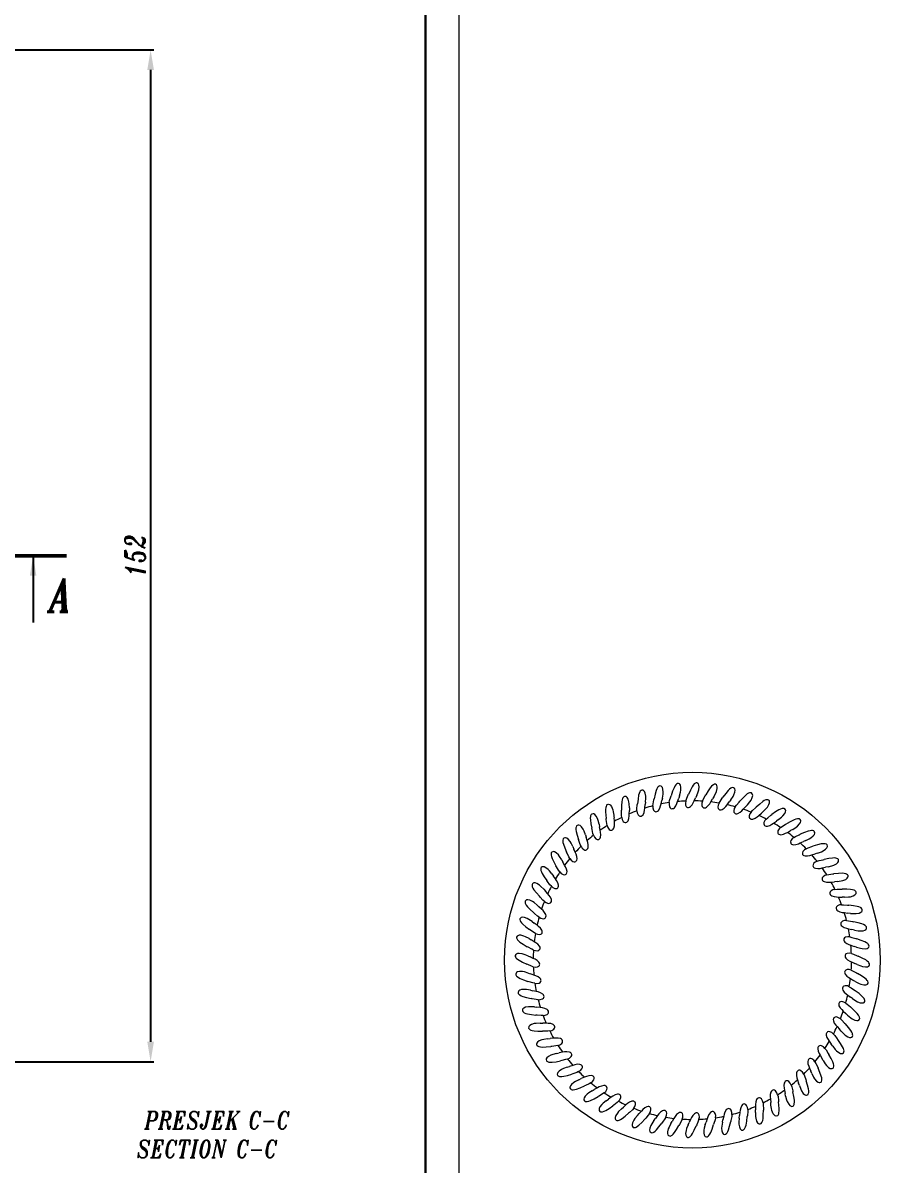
# Model space of a CAD drawing. Extents: x 89 to 486, y -21 to 440.
# Drawn here: x 320.5 to 449.4, y 110.7 to 282.3 of the extents above; entities that cross this region are included whole.
import ezdxf

# ---------------------------------------------------------------- set-up
doc = ezdxf.new("R2010")
doc.units = 0
doc.header["$LTSCALE"] = 7
doc.header["$MEASUREMENT"] = 0
doc.layers.get('0').update_dxf_attribs({"linetype": 'CONTINUOUS', "lineweight": 15})
for name, color, linetype, lineweight in [('3', 3, 'CONTINUOUS', 30), ('4', 5, 'CONTINUOUS', 50), ('8', 252, 'CONTINUOUS', 15), ('ENGLISH', 252, 'CONTINUOUS', 18)]:
    doc.layers.add(name, color=color, linetype=linetype, lineweight=lineweight)
doc.styles.add('ITALICT', font='ITALICT.shx', dxfattribs={"width": 0.8, "height": 3})
doc.dimstyles.get("Standard").update_dxf_attribs({"dimtxt": 3, "dimasz": 3, "dimexe": 0.5, "dimexo": 0.5, "dimgap": 0.8, "dimtad": 1, "dimdsep": 46, "dimtxsty": 'ITALICT', "dimcen": 0.09, "dimazin": 2, "dimtfac": 1, "dimtmove": 0, "dimatfit": 3, "dimfxl": 1, "dimtolj": 1, "dimtzin": 0, "dimarcsym": 0})

# ---------------------------------------------------------------- blocks, each defined once
blk = doc.blocks.new('*D41')
at = {"color": 0, "lineweight": -2, "transparency": 16777216}
for p, q in [((234.31, 278.2), (340.2, 278.2)), ((339.7, 275.2), (339.7, 129.2)), ((234.31, 126.2), (340.2, 126.2))]:
    blk.add_line(p, q, dxfattribs=at)
at = {"color": 0, "transparency": 16777216}
for points in [[(339.2, 275.2), (340.2, 275.2), (339.7, 278.2)], [(339.2, 129.2), (340.2, 129.2), (339.7, 126.2)]]:
    blk.add_solid(points, dxfattribs=at)
at = {"color": 0, "transparency": 16777216, "insert": (337.4, 202.2), "char_height": 3, "attachment_point": 5, "rotation": 90, "style": 'ITALICT'}
blk.add_mtext('\\A1;152', dxfattribs=at)

msp = doc.modelspace()

# ---------------------------------------------------------------- linework, layer by layer
msp.add_line((386.007, 440.033), (386.007, 20.033))
at = {"layer": '3'}
msp.add_line((381.007, 435.033), (381.007, 25.033), dxfattribs=at)
at = {"layer": '4'}
msp.add_line((317.041, 202.197), (327.041, 202.197), dxfattribs=at)
at = {"layer": '8', "ltscale": 0.004205}
for p, q in [((412.85, 164.8), (412.869, 164.967)), ((415.334, 165.538), (415.371, 165.702)), ((428.147, 165.209), (428.261, 165.334)), ((410.456, 163.807), (410.457, 163.975)), ((437.198, 160.302), (437.353, 160.369)), ((402.291, 157.534), (402.224, 157.689)), ((443.471, 152.137), (443.639, 152.135)), ((444.464, 149.743), (444.631, 149.724)), ((397.383, 148.483), (397.259, 148.597)), ((445.202, 147.258), (445.366, 147.222)), ((397.055, 135.67), (396.891, 135.707)), ((444.874, 134.445), (444.998, 134.332)), ((397.792, 133.186), (397.625, 133.205)), ((398.786, 130.792), (398.617, 130.793)), ((439.966, 125.394), (440.033, 125.24)), ((405.058, 122.627), (404.904, 122.56)), ((414.109, 117.719), (413.996, 117.595)), ((416.63, 117.115), (416.53, 116.98))]:
    msp.add_line(p, q, dxfattribs=at)
at = {"layer": '8', "ltscale": 0.01314}
for p, q in [((413.992, 164.3), (414.057, 164.822)), ((416.418, 164.921), (416.537, 165.433)), ((418.896, 165.285), (419.068, 165.782)), ((421.398, 165.388), (421.621, 165.864)), ((423.897, 165.229), (424.169, 165.679)), ((426.366, 164.809), (426.683, 165.228)), ((411.644, 163.429), (411.654, 163.955)), ((428.778, 164.133), (429.137, 164.518)), ((431.105, 163.21), (431.502, 163.554)), ((407.285, 160.977), (407.185, 161.494)), ((409.4, 162.318), (409.355, 162.841)), ((433.324, 162.048), (433.755, 162.349)), ((405.321, 159.424), (405.168, 159.926)), ((435.409, 160.66), (435.869, 160.915)), ((403.53, 157.673), (403.325, 158.157)), ((437.337, 159.062), (437.821, 159.267)), ((401.932, 155.745), (401.678, 156.204)), ((439.088, 157.272), (439.59, 157.425)), ((440.641, 155.308), (441.158, 155.408)), ((400.545, 153.66), (400.244, 154.091)), ((441.982, 153.192), (442.505, 153.238)), ((399.383, 151.441), (399.038, 151.838)), ((398.459, 149.114), (398.075, 149.473)), ((443.093, 150.948), (443.619, 150.939)), ((443.964, 148.6), (444.486, 148.536)), ((397.784, 146.702), (397.364, 147.019)), ((444.585, 146.174), (445.097, 146.055)), ((397.364, 144.233), (396.914, 144.505)), ((444.949, 143.696), (445.446, 143.525)), ((397.205, 141.734), (396.729, 141.957)), ((445.052, 141.194), (445.528, 140.972)), ((397.308, 139.232), (396.811, 139.404)), ((444.893, 138.695), (445.343, 138.424)), ((397.671, 136.754), (397.159, 136.873)), ((444.473, 136.226), (444.892, 135.91)), ((398.292, 134.328), (397.771, 134.393)), ((443.798, 133.815), (444.182, 133.456)), ((399.163, 131.98), (398.638, 131.99)), ((442.874, 131.487), (443.218, 131.09)), ((400.275, 129.736), (399.751, 129.691)), ((441.712, 129.269), (442.013, 128.838)), ((401.615, 127.621), (401.099, 127.521)), ((440.324, 127.184), (440.579, 126.724)), ((403.169, 125.657), (402.666, 125.504)), ((404.92, 123.866), (404.436, 123.661)), ((438.726, 125.256), (438.931, 124.772)), ((406.848, 122.268), (406.388, 122.014)), ((434.972, 121.951), (435.072, 121.435)), ((436.936, 123.505), (437.089, 123.002)), ((408.933, 120.881), (408.502, 120.58)), ((432.856, 120.611), (432.902, 120.087)), ((411.151, 119.719), (410.754, 119.374)), ((413.479, 118.795), (413.12, 118.411)), ((428.264, 118.628), (428.2, 118.107)), ((430.612, 119.499), (430.603, 118.974)), ((415.89, 118.12), (415.574, 117.7)), ((418.359, 117.7), (418.088, 117.25)), ((420.858, 117.541), (420.636, 117.065)), ((423.361, 117.644), (423.189, 117.147)), ((425.838, 118.007), (425.72, 117.495))]:
    msp.add_line(p, q, dxfattribs=at)
at = {"layer": '8', "ltscale": 0.009681}
for p, q in [((414.1, 165.207), (414.057, 164.822)), ((416.62, 165.811), (416.537, 165.433)), ((421.781, 166.217), (421.621, 165.864)), ((424.365, 166.013), (424.169, 165.679)), ((429.398, 164.803), (429.137, 164.518)), ((431.792, 163.811), (431.502, 163.554)), ((407.107, 161.873), (407.185, 161.494)), ((434.07, 162.574), (433.755, 162.349)), ((405.051, 160.295), (405.168, 159.926)), ((403.17, 158.512), (403.325, 158.157)), ((438.176, 159.422), (437.821, 159.267)), ((439.959, 157.542), (439.59, 157.425)), ((441.537, 155.485), (441.158, 155.408)), ((400.018, 154.406), (400.244, 154.091)), ((442.891, 153.275), (442.505, 153.238)), ((398.781, 152.128), (399.038, 151.838)), ((397.789, 149.734), (398.075, 149.473)), ((444.871, 148.493), (444.486, 148.536)), ((445.475, 145.972), (445.097, 146.055)), ((396.58, 144.701), (396.914, 144.505)), ((396.376, 142.117), (396.729, 141.957)), ((445.881, 140.812), (445.528, 140.972)), ((445.677, 138.228), (445.343, 138.424)), ((396.781, 136.956), (397.159, 136.873)), ((397.386, 134.436), (397.771, 134.393)), ((444.467, 133.195), (444.182, 133.456)), ((443.475, 130.8), (443.218, 131.09)), ((399.366, 129.653), (399.751, 129.691)), ((442.238, 128.523), (442.013, 128.838)), ((400.72, 127.443), (401.099, 127.521)), ((402.297, 125.387), (402.666, 125.504)), ((404.081, 123.506), (404.436, 123.661)), ((439.086, 124.417), (438.931, 124.772)), ((437.206, 122.633), (437.089, 123.002)), ((408.187, 120.354), (408.502, 120.58)), ((435.149, 121.056), (435.072, 121.435)), ((410.465, 119.117), (410.754, 119.374)), ((412.859, 118.125), (413.12, 118.411)), ((430.6, 118.587), (430.603, 118.974)), ((417.892, 116.916), (418.088, 117.25)), ((425.636, 117.117), (425.72, 117.495)), ((428.157, 117.722), (428.2, 118.107))]:
    msp.add_line(p, q, dxfattribs=at)
at = {"layer": '8', "ltscale": 0.004204}
for p, q in [((417.882, 166.011), (417.936, 166.171)), ((420.466, 166.216), (420.536, 166.369)), ((423.057, 166.15), (423.142, 166.295)), ((425.627, 165.813), (425.727, 165.948)), ((430.591, 164.346), (430.717, 164.457)), ((432.931, 163.231), (433.068, 163.329)), ((408.179, 162.569), (408.163, 162.736)), ((435.141, 161.878), (435.288, 161.961)), ((406.044, 161.1), (406.01, 161.265)), ((404.074, 159.415), (404.023, 159.576)), ((439.08, 158.519), (439.24, 158.569)), ((440.764, 156.549), (440.929, 156.583)), ((400.714, 155.477), (400.631, 155.624)), ((399.361, 153.267), (399.264, 153.404)), ((442.233, 154.414), (442.4, 154.43)), ((398.247, 150.927), (398.135, 151.053)), ((396.779, 145.963), (396.644, 146.063)), ((445.676, 144.71), (445.835, 144.657)), ((396.443, 143.393), (396.298, 143.478)), ((396.376, 140.802), (396.223, 140.872)), ((445.88, 142.127), (446.033, 142.057)), ((445.814, 139.536), (445.959, 139.45)), ((396.581, 138.218), (396.422, 138.272)), ((445.477, 136.966), (445.612, 136.866)), ((444.01, 132.002), (444.121, 131.876)), ((442.895, 129.662), (442.993, 129.525)), ((400.024, 128.515), (399.856, 128.499)), ((441.542, 127.451), (441.625, 127.305)), ((401.493, 126.38), (401.328, 126.346)), ((403.177, 124.41), (403.017, 124.359)), ((438.183, 123.513), (438.233, 123.353)), ((407.115, 121.05), (406.969, 120.967)), ((434.078, 120.359), (434.094, 120.192)), ((436.213, 121.829), (436.247, 121.664)), ((409.326, 119.697), (409.189, 119.6)), ((411.666, 118.583), (411.54, 118.471)), ((431.801, 119.122), (431.799, 118.953)), ((419.2, 116.779), (419.114, 116.634)), ((421.791, 116.712), (421.721, 116.559)), ((424.374, 116.917), (424.321, 116.758)), ((426.922, 117.391), (426.886, 117.227)), ((429.407, 118.128), (429.388, 117.961))]:
    msp.add_line(p, q, dxfattribs=at)
at = {"layer": '8', "ltscale": 0.00968}
for p, q in [((419.19, 166.149), (419.068, 165.782)), ((426.913, 165.54), (426.683, 165.228)), ((411.657, 164.342), (411.654, 163.955)), ((436.205, 161.106), (435.869, 160.915)), ((401.487, 156.541), (401.678, 156.204)), ((444.006, 150.936), (443.619, 150.939)), ((397.053, 147.249), (397.364, 147.019)), ((445.813, 143.403), (445.446, 143.525)), ((396.443, 139.526), (396.811, 139.404)), ((445.204, 135.68), (444.892, 135.91)), ((398.251, 131.993), (398.638, 131.99)), ((440.77, 126.387), (440.579, 126.724)), ((406.051, 121.823), (406.388, 122.014)), ((415.344, 117.389), (415.574, 117.7)), ((420.476, 116.712), (420.636, 117.065)), ((423.067, 116.779), (423.189, 117.147))]:
    msp.add_line(p, q, dxfattribs=at)
at = {"layer": '8', "ltscale": 0.004408}
for p, q in [((409.317, 163.227), (409.335, 163.051)), ((432.939, 119.702), (432.921, 119.877))]:
    msp.add_line(p, q, dxfattribs=at)
at = {"layer": '8', "ltscale": 0.005272}
for p, q in [((409.335, 163.051), (409.355, 162.841)), ((432.921, 119.877), (432.902, 120.087))]:
    msp.add_line(p, q, dxfattribs=at)
at = {"layer": '8'}
for points in [[(414.1, 165.207), (414.138, 165.795), (414.129, 166.091), (414.053, 166.524), (413.938, 166.784), (413.807, 166.933), (413.721, 166.984), (413.546, 167.004), (413.432, 166.958), (413.291, 166.825), (413.225, 166.724), (413.13, 166.505), (413.053, 166.229), (412.956, 165.664), (412.869, 164.967)], [(416.62, 165.811), (416.719, 166.392), (416.742, 166.687), (416.712, 167.127), (416.624, 167.397), (416.509, 167.559), (416.43, 167.618), (416.257, 167.656), (416.139, 167.623), (415.984, 167.505), (415.909, 167.411), (415.791, 167.204), (415.686, 166.937), (415.53, 166.386), (415.371, 165.702)], [(419.19, 166.149), (419.349, 166.717), (419.403, 167.008), (419.418, 167.448), (419.359, 167.726), (419.262, 167.898), (419.189, 167.966), (419.022, 168.022), (418.901, 168.001), (418.735, 167.9), (418.65, 167.815), (418.511, 167.621), (418.378, 167.367), (418.166, 166.834), (417.936, 166.171)], [(421.781, 166.217), (421.999, 166.764), (422.082, 167.048), (422.144, 167.484), (422.114, 167.767), (422.036, 167.949), (421.97, 168.024), (421.809, 168.097), (421.687, 168.089), (421.511, 168.006), (421.418, 167.93), (421.259, 167.751), (421.101, 167.512), (420.834, 167.005), (420.536, 166.369)], [(424.365, 166.013), (424.639, 166.535), (424.751, 166.808), (424.858, 167.236), (424.858, 167.52), (424.799, 167.709), (424.742, 167.79), (424.589, 167.88), (424.467, 167.885), (424.283, 167.82), (424.182, 167.754), (424.006, 167.594), (423.824, 167.372), (423.506, 166.896), (423.142, 166.295)], [(426.913, 165.54), (427.24, 166.031), (427.38, 166.291), (427.531, 166.704), (427.561, 166.987), (427.522, 167.181), (427.474, 167.268), (427.332, 167.373), (427.21, 167.391), (427.021, 167.346), (426.914, 167.291), (426.722, 167.15), (426.517, 166.949), (426.151, 166.508), (425.727, 165.948)], [(429.398, 164.803), (429.774, 165.257), (429.941, 165.501), (430.135, 165.897), (430.194, 166.175), (430.175, 166.372), (430.136, 166.464), (430.006, 166.583), (429.887, 166.613), (429.694, 166.588), (429.582, 166.545), (429.376, 166.424), (429.151, 166.246), (428.741, 165.846), (428.261, 165.334)], [(408.355, 164.845), (408.246, 164.739), (408.148, 164.534), (408.113, 164.392), (408.083, 164.102), (408.085, 163.739), (408.163, 162.736)], [(408.355, 164.845), (408.541, 164.891), (408.675, 164.853), (408.788, 164.776), (408.965, 164.561), (409.092, 164.305), (409.181, 164.029), (409.245, 163.744), (409.317, 163.227)], [(411.657, 164.342), (411.633, 164.931), (411.594, 165.224), (411.473, 165.648), (411.331, 165.894), (411.185, 166.028), (411.095, 166.07), (410.918, 166.071), (410.809, 166.014), (410.683, 165.867), (410.628, 165.759), (410.556, 165.532), (410.508, 165.249), (410.471, 164.677), (410.457, 163.975)], [(412.801, 163.893), (412.801, 164.197), (412.85, 164.8)], [(415.191, 164.641), (415.223, 164.943), (415.334, 165.538)], [(415.191, 164.641), (415.198, 164.33), (415.295, 164.008), (415.419, 163.855), (415.539, 163.787), (415.651, 163.765), (415.783, 163.783), (415.906, 163.842), (416.038, 163.96), (416.227, 164.276), (416.344, 164.626), (416.418, 164.921)], [(417.646, 165.135), (417.621, 164.824), (417.684, 164.495), (417.791, 164.33), (417.903, 164.249), (418.012, 164.215), (418.145, 164.219), (418.273, 164.265), (418.418, 164.369), (418.638, 164.663), (418.791, 164.999), (418.896, 165.285)], [(417.646, 165.135), (417.71, 165.431), (417.882, 166.011)], [(420.14, 165.369), (420.082, 165.063), (420.11, 164.728), (420.2, 164.553), (420.302, 164.461), (420.407, 164.416), (420.54, 164.406), (420.672, 164.438), (420.827, 164.526), (421.077, 164.796), (421.264, 165.114), (421.398, 165.388)], [(420.14, 165.369), (420.233, 165.658), (420.466, 166.216)], [(422.644, 165.341), (422.554, 165.043), (422.547, 164.708), (422.618, 164.524), (422.71, 164.421), (422.81, 164.366), (422.942, 164.342), (423.076, 164.36), (423.239, 164.432), (423.516, 164.674), (423.735, 164.97), (423.897, 165.229)], [(422.644, 165.341), (422.767, 165.619), (423.057, 166.15)], [(425.131, 165.052), (425.011, 164.765), (424.969, 164.432), (425.02, 164.242), (425.101, 164.13), (425.195, 164.065), (425.323, 164.027), (425.459, 164.031), (425.628, 164.085), (425.929, 164.297), (426.178, 164.569), (426.366, 164.809)], [(425.131, 165.052), (425.283, 165.315), (425.627, 165.813)], [(427.575, 164.504), (427.753, 164.75), (428.147, 165.209)], [(431.792, 163.811), (432.214, 164.223), (432.406, 164.448), (432.639, 164.822), (432.727, 165.092), (432.729, 165.29), (432.7, 165.385), (432.583, 165.517), (432.468, 165.56), (432.273, 165.555), (432.157, 165.524), (431.94, 165.425), (431.698, 165.271), (431.248, 164.916), (430.717, 164.457)], [(407.107, 161.873), (406.961, 162.444), (406.862, 162.723), (406.656, 163.112), (406.466, 163.323), (406.295, 163.424), (406.198, 163.446), (406.025, 163.411), (405.931, 163.332), (405.837, 163.161), (405.806, 163.045), (405.783, 162.808), (405.795, 162.521), (405.878, 161.954), (406.01, 161.265)], [(410.502, 162.9), (410.471, 163.202), (410.456, 163.807)], [(410.502, 162.9), (410.574, 162.597), (410.736, 162.303), (410.889, 162.179), (411.02, 162.137), (411.134, 162.138), (411.26, 162.184), (411.367, 162.267), (411.473, 162.41), (411.591, 162.758), (411.633, 163.125), (411.644, 163.429)], [(412.801, 163.893), (412.84, 163.585), (412.971, 163.275), (413.11, 163.136), (413.236, 163.08), (413.35, 163.07), (413.48, 163.102), (413.595, 163.173), (413.715, 163.304), (413.869, 163.638), (413.949, 163.999), (413.992, 164.3)], [(427.575, 164.504), (427.425, 164.232), (427.349, 163.905), (427.38, 163.71), (427.449, 163.591), (427.535, 163.516), (427.659, 163.465), (427.794, 163.455), (427.968, 163.491), (428.289, 163.67), (428.565, 163.915), (428.778, 164.133)], [(429.948, 163.704), (429.771, 163.449), (429.66, 163.131), (429.671, 162.935), (429.727, 162.809), (429.805, 162.725), (429.922, 162.662), (430.056, 162.638), (430.233, 162.655), (430.571, 162.8), (430.871, 163.014), (431.105, 163.21)], [(429.948, 163.704), (430.151, 163.93), (430.591, 164.346)], [(432.224, 162.661), (432.45, 162.864), (432.931, 163.231)], [(434.07, 162.574), (434.532, 162.94), (434.746, 163.144), (435.018, 163.49), (435.133, 163.75), (435.156, 163.947), (435.137, 164.044), (435.034, 164.188), (434.924, 164.242), (434.73, 164.258), (434.612, 164.239), (434.385, 164.164), (434.128, 164.036), (433.644, 163.73), (433.068, 163.329)], [(405.051, 160.295), (404.846, 160.848), (404.718, 161.115), (404.472, 161.48), (404.261, 161.67), (404.081, 161.753), (403.982, 161.765), (403.814, 161.712), (403.728, 161.624), (403.653, 161.444), (403.635, 161.325), (403.636, 161.087), (403.678, 160.803), (403.82, 160.248), (404.023, 159.576)], [(408.32, 161.672), (408.257, 161.969), (408.179, 162.569)], [(408.32, 161.672), (408.422, 161.378), (408.614, 161.103), (408.78, 160.995), (408.914, 160.967), (409.028, 160.98), (409.148, 161.039), (409.246, 161.132), (409.336, 161.286), (409.417, 161.645), (409.421, 162.013), (409.4, 162.318)], [(432.224, 162.661), (432.021, 162.425), (431.879, 162.121), (431.868, 161.924), (431.911, 161.793), (431.979, 161.702), (432.09, 161.627), (432.22, 161.588), (432.398, 161.587), (432.749, 161.696), (433.071, 161.878), (433.324, 162.048)], [(434.379, 161.385), (434.153, 161.171), (433.979, 160.884), (433.948, 160.689), (433.977, 160.555), (434.035, 160.457), (434.138, 160.37), (434.263, 160.319), (434.44, 160.299), (434.801, 160.371), (435.139, 160.518), (435.409, 160.66)], [(434.379, 161.385), (434.625, 161.563), (435.141, 161.878)], [(436.205, 161.106), (436.704, 161.421), (436.938, 161.601), (437.244, 161.918), (437.386, 162.164), (437.429, 162.357), (437.42, 162.456), (437.333, 162.61), (437.23, 162.676), (437.038, 162.712), (436.918, 162.705), (436.685, 162.654), (436.416, 162.554), (435.903, 162.3), (435.288, 161.961)], [(403.17, 158.512), (402.909, 159.04), (402.754, 159.292), (402.471, 159.63), (402.241, 159.797), (402.054, 159.86), (401.954, 159.861), (401.792, 159.791), (401.716, 159.695), (401.66, 159.508), (401.654, 159.388), (401.681, 159.151), (401.752, 158.873), (401.951, 158.336), (402.224, 157.689)], [(406.278, 160.222), (406.184, 160.511), (406.044, 161.1)], [(406.278, 160.222), (406.41, 159.941), (406.63, 159.687), (406.806, 159.598), (406.943, 159.583), (407.054, 159.609), (407.168, 159.679), (407.255, 159.783), (407.329, 159.945), (407.372, 160.31), (407.337, 160.677), (407.285, 160.977)], [(436.389, 159.89), (436.141, 159.702), (435.938, 159.434), (435.888, 159.244), (435.902, 159.107), (435.95, 159.004), (436.043, 158.907), (436.162, 158.843), (436.336, 158.805), (436.702, 158.838), (437.054, 158.949), (437.337, 159.062)], [(436.389, 159.89), (436.652, 160.042), (437.198, 160.302)], [(438.176, 159.422), (438.704, 159.683), (438.956, 159.839), (439.294, 160.121), (439.461, 160.351), (439.524, 160.539), (439.525, 160.638), (439.455, 160.8), (439.359, 160.876), (439.172, 160.932), (439.052, 160.938), (438.815, 160.912), (438.537, 160.84), (438, 160.642), (437.353, 160.369)], [(404.398, 158.567), (404.275, 158.845), (404.074, 159.415)], [(404.398, 158.567), (404.56, 158.301), (404.805, 158.072), (404.989, 158.001), (405.126, 158.001), (405.234, 158.038), (405.34, 158.12), (405.417, 158.232), (405.473, 158.401), (405.478, 158.769), (405.404, 159.13), (405.321, 159.424)], [(438.231, 158.194), (437.965, 158.033), (437.736, 157.788), (437.665, 157.604), (437.665, 157.466), (437.702, 157.358), (437.784, 157.252), (437.896, 157.176), (438.065, 157.12), (438.433, 157.115), (438.794, 157.188), (439.088, 157.272)], [(438.231, 158.194), (438.509, 158.318), (439.08, 158.519)], [(439.959, 157.542), (440.512, 157.747), (440.779, 157.874), (441.144, 158.12), (441.335, 158.331), (441.417, 158.512), (441.429, 158.61), (441.376, 158.779), (441.288, 158.864), (441.108, 158.939), (440.989, 158.958), (440.751, 158.956), (440.467, 158.914), (439.912, 158.773), (439.24, 158.569)], [(401.487, 156.541), (401.172, 157.04), (400.991, 157.274), (400.675, 157.58), (400.429, 157.722), (400.235, 157.765), (400.136, 157.756), (399.982, 157.669), (399.917, 157.566), (399.881, 157.374), (399.887, 157.254), (399.939, 157.021), (400.039, 156.752), (400.293, 156.239), (400.631, 155.624)], [(402.702, 156.725), (402.55, 156.988), (402.291, 157.534)], [(402.702, 156.725), (402.891, 156.477), (403.158, 156.274), (403.348, 156.224), (403.485, 156.238), (403.589, 156.286), (403.686, 156.378), (403.75, 156.498), (403.788, 156.672), (403.755, 157.038), (403.644, 157.39), (403.53, 157.673)], [(439.886, 156.315), (439.605, 156.182), (439.351, 155.962), (439.262, 155.787), (439.247, 155.65), (439.273, 155.539), (439.343, 155.425), (439.447, 155.337), (439.609, 155.264), (439.974, 155.22), (440.341, 155.256), (440.641, 155.308)], [(439.886, 156.315), (440.175, 156.409), (440.764, 156.549)], [(441.537, 155.485), (442.108, 155.631), (442.387, 155.731), (442.776, 155.937), (442.987, 156.127), (443.088, 156.297), (443.11, 156.395), (443.075, 156.567), (442.996, 156.662), (442.826, 156.755), (442.709, 156.786), (442.472, 156.809), (442.185, 156.797), (441.618, 156.715), (440.929, 156.583)], [(400.018, 154.406), (399.653, 154.868), (399.449, 155.082), (399.102, 155.354), (398.843, 155.469), (398.646, 155.492), (398.548, 155.473), (398.404, 155.37), (398.35, 155.26), (398.334, 155.066), (398.353, 154.948), (398.429, 154.721), (398.556, 154.464), (398.862, 153.98), (399.264, 153.404)], [(401.208, 154.715), (401.03, 154.961), (400.714, 155.477)], [(401.208, 154.715), (401.421, 154.488), (401.709, 154.315), (401.903, 154.284), (402.038, 154.313), (402.136, 154.371), (402.222, 154.474), (402.274, 154.599), (402.293, 154.776), (402.222, 155.137), (402.075, 155.475), (401.932, 155.745)], [(442.891, 153.275), (443.474, 153.361), (443.761, 153.43), (444.17, 153.595), (444.4, 153.762), (444.518, 153.921), (444.55, 154.015), (444.533, 154.191), (444.465, 154.293), (444.305, 154.403), (444.193, 154.446), (443.959, 154.494), (443.673, 154.512), (443.1, 154.489), (442.4, 154.43)], [(398.781, 152.128), (398.37, 152.55), (398.144, 152.741), (397.771, 152.975), (397.501, 153.063), (397.303, 153.065), (397.207, 153.036), (397.075, 152.919), (397.033, 152.804), (397.037, 152.609), (397.069, 152.493), (397.167, 152.276), (397.321, 152.034), (397.676, 151.584), (398.135, 151.053)], [(399.932, 152.56), (399.729, 152.786), (399.361, 153.267)], [(399.932, 152.56), (400.168, 152.357), (400.472, 152.214), (400.668, 152.204), (400.799, 152.247), (400.891, 152.315), (400.966, 152.426), (401.004, 152.556), (401.005, 152.734), (400.896, 153.085), (400.715, 153.407), (400.545, 153.66)], [(441.336, 154.273), (441.042, 154.17), (440.767, 153.978), (440.659, 153.813), (440.631, 153.678), (440.645, 153.565), (440.703, 153.445), (440.796, 153.346), (440.95, 153.256), (441.309, 153.175), (441.678, 153.172), (441.982, 153.192)], [(441.336, 154.273), (441.633, 154.336), (442.233, 154.414)], [(398.888, 150.284), (399.144, 150.107), (399.461, 149.996), (399.658, 150.007), (399.784, 150.063), (399.867, 150.141), (399.931, 150.258), (399.955, 150.392), (399.937, 150.569), (399.792, 150.907), (399.578, 151.207), (399.383, 151.441)], [(442.564, 152.09), (442.261, 152.019), (441.967, 151.857), (441.843, 151.704), (441.801, 151.573), (441.802, 151.459), (441.848, 151.333), (441.931, 151.225), (442.074, 151.12), (442.422, 151.002), (442.789, 150.96), (443.093, 150.948)], [(442.564, 152.09), (442.866, 152.122), (443.471, 152.137)], [(444.006, 150.936), (444.595, 150.96), (444.888, 150.999), (445.312, 151.12), (445.558, 151.262), (445.692, 151.408), (445.734, 151.498), (445.735, 151.675), (445.678, 151.783), (445.531, 151.91), (445.423, 151.964), (445.196, 152.036), (444.913, 152.084), (444.341, 152.121), (443.639, 152.135)], [(397.789, 149.734), (397.335, 150.11), (397.091, 150.277), (396.696, 150.471), (396.418, 150.53), (396.22, 150.511), (396.129, 150.472), (396.01, 150.342), (395.98, 150.223), (396.004, 150.03), (396.048, 149.918), (396.168, 149.712), (396.347, 149.487), (396.747, 149.077), (397.259, 148.597)], [(398.888, 150.284), (398.663, 150.487), (398.247, 150.927)], [(443.557, 149.791), (443.249, 149.752), (442.939, 149.622), (442.8, 149.482), (442.744, 149.357), (442.734, 149.243), (442.766, 149.113), (442.837, 148.997), (442.968, 148.878), (443.302, 148.723), (443.663, 148.644), (443.964, 148.6)], [(443.557, 149.791), (443.861, 149.791), (444.464, 149.743)], [(444.871, 148.493), (445.459, 148.455), (445.755, 148.463), (446.188, 148.539), (446.448, 148.655), (446.597, 148.786), (446.648, 148.871), (446.668, 149.046), (446.622, 149.16), (446.489, 149.302), (446.388, 149.367), (446.169, 149.463), (445.893, 149.54), (445.328, 149.637), (444.631, 149.724)], [(397.053, 147.249), (396.562, 147.576), (396.302, 147.716), (395.888, 147.867), (395.606, 147.897), (395.411, 147.858), (395.324, 147.81), (395.219, 147.668), (395.202, 147.546), (395.247, 147.357), (395.301, 147.25), (395.443, 147.058), (395.644, 146.853), (396.085, 146.487), (396.644, 146.063)], [(398.088, 147.911), (397.843, 148.089), (397.383, 148.483)], [(398.088, 147.911), (398.361, 147.761), (398.688, 147.685), (398.882, 147.716), (399.002, 147.785), (399.077, 147.871), (399.127, 147.994), (399.138, 148.13), (399.102, 148.304), (398.922, 148.625), (398.678, 148.901), (398.459, 149.114)], [(397.541, 145.467), (397.278, 145.619), (396.779, 145.963)], [(397.541, 145.467), (397.827, 145.347), (398.161, 145.305), (398.351, 145.356), (398.462, 145.437), (398.528, 145.531), (398.565, 145.659), (398.561, 145.795), (398.507, 145.964), (398.295, 146.265), (398.023, 146.514), (397.784, 146.702)], [(444.305, 147.401), (443.994, 147.395), (443.672, 147.297), (443.519, 147.173), (443.451, 147.054), (443.429, 146.942), (443.447, 146.809), (443.506, 146.687), (443.624, 146.554), (443.94, 146.366), (444.29, 146.249), (444.585, 146.174)], [(444.305, 147.401), (444.607, 147.37), (445.202, 147.258)], [(445.475, 145.972), (446.057, 145.873), (446.351, 145.851), (446.791, 145.881), (447.061, 145.968), (447.223, 146.083), (447.282, 146.163), (447.32, 146.335), (447.287, 146.453), (447.169, 146.608), (447.075, 146.684), (446.868, 146.801), (446.601, 146.907), (446.05, 147.062), (445.366, 147.222)], [(396.58, 144.701), (396.058, 144.974), (395.784, 145.087), (395.357, 145.194), (395.073, 145.194), (394.884, 145.135), (394.802, 145.078), (394.713, 144.925), (394.708, 144.803), (394.772, 144.619), (394.838, 144.518), (394.999, 144.342), (395.22, 144.159), (395.697, 143.841), (396.298, 143.478)], [(397.251, 142.98), (397.549, 142.89), (397.885, 142.883), (398.069, 142.954), (398.171, 143.046), (398.227, 143.146), (398.25, 143.278), (398.232, 143.412), (398.161, 143.575), (397.919, 143.852), (397.622, 144.071), (397.364, 144.233)], [(444.799, 144.946), (444.488, 144.972), (444.159, 144.909), (443.994, 144.801), (443.913, 144.69), (443.879, 144.581), (443.883, 144.447), (443.929, 144.319), (444.033, 144.175), (444.327, 143.955), (444.663, 143.802), (444.949, 143.696)], [(444.799, 144.946), (445.096, 144.883), (445.676, 144.71)], [(445.813, 143.403), (446.381, 143.243), (446.672, 143.19), (447.112, 143.174), (447.39, 143.233), (447.562, 143.33), (447.63, 143.403), (447.686, 143.571), (447.665, 143.692), (447.564, 143.858), (447.479, 143.943), (447.285, 144.082), (447.031, 144.215), (446.498, 144.427), (445.835, 144.657)], [(396.376, 142.117), (395.828, 142.335), (395.544, 142.418), (395.108, 142.48), (394.826, 142.45), (394.644, 142.372), (394.569, 142.306), (394.496, 142.145), (394.504, 142.023), (394.587, 141.847), (394.663, 141.754), (394.841, 141.595), (395.08, 141.437), (395.588, 141.17), (396.223, 140.872)], [(397.251, 142.98), (396.974, 143.103), (396.443, 143.393)], [(445.033, 142.453), (444.727, 142.511), (444.393, 142.483), (444.217, 142.393), (444.125, 142.291), (444.08, 142.186), (444.07, 142.052), (444.102, 141.92), (444.19, 141.766), (444.46, 141.516), (444.778, 141.329), (445.052, 141.194)], [(445.033, 142.453), (445.322, 142.359), (445.88, 142.127)], [(397.224, 140.476), (396.935, 140.569), (396.376, 140.802)], [(397.224, 140.476), (397.529, 140.418), (397.864, 140.446), (398.039, 140.536), (398.132, 140.638), (398.176, 140.743), (398.186, 140.876), (398.154, 141.008), (398.066, 141.163), (397.796, 141.413), (397.478, 141.6), (397.205, 141.734)], [(445.881, 140.812), (446.428, 140.594), (446.712, 140.511), (447.148, 140.449), (447.431, 140.478), (447.613, 140.557), (447.688, 140.623), (447.761, 140.783), (447.753, 140.906), (447.67, 141.082), (447.594, 141.175), (447.415, 141.333), (447.176, 141.492), (446.669, 141.758), (446.033, 142.057)], [(396.443, 139.526), (395.876, 139.685), (395.585, 139.739), (395.145, 139.754), (394.867, 139.695), (394.694, 139.598), (394.626, 139.525), (394.571, 139.358), (394.591, 139.237), (394.692, 139.07), (394.778, 138.986), (394.972, 138.847), (395.226, 138.714), (395.758, 138.502), (396.422, 138.272)], [(397.458, 137.982), (397.768, 137.956), (398.098, 138.02), (398.263, 138.127), (398.344, 138.239), (398.378, 138.348), (398.373, 138.481), (398.328, 138.609), (398.224, 138.754), (397.929, 138.974), (397.594, 139.127), (397.308, 139.232)], [(445.005, 139.949), (444.707, 140.039), (444.372, 140.045), (444.188, 139.974), (444.085, 139.882), (444.03, 139.783), (444.006, 139.651), (444.024, 139.516), (444.096, 139.353), (444.338, 139.077), (444.635, 138.857), (444.893, 138.695)], [(445.005, 139.949), (445.283, 139.825), (445.814, 139.536)], [(445.677, 138.228), (446.199, 137.954), (446.472, 137.842), (446.9, 137.735), (447.184, 137.734), (447.373, 137.794), (447.454, 137.851), (447.544, 138.003), (447.549, 138.126), (447.484, 138.309), (447.418, 138.41), (447.258, 138.586), (447.036, 138.769), (446.56, 139.087), (445.959, 139.45)], [(397.458, 137.982), (397.161, 138.045), (396.581, 138.218)], [(444.716, 137.461), (444.429, 137.582), (444.096, 137.623), (443.906, 137.572), (443.794, 137.491), (443.729, 137.398), (443.691, 137.27), (443.695, 137.134), (443.749, 136.964), (443.961, 136.664), (444.233, 136.415), (444.473, 136.226)], [(444.716, 137.461), (444.979, 137.309), (445.477, 136.966)], [(396.781, 136.956), (396.2, 137.055), (395.905, 137.078), (395.466, 137.048), (395.196, 136.96), (395.034, 136.845), (394.974, 136.766), (394.936, 136.593), (394.969, 136.475), (395.087, 136.32), (395.181, 136.245), (395.388, 136.127), (395.655, 136.022), (396.207, 135.866), (396.891, 135.707)], [(397.952, 135.527), (397.65, 135.559), (397.055, 135.67)], [(397.952, 135.527), (398.263, 135.534), (398.584, 135.631), (398.737, 135.755), (398.806, 135.875), (398.828, 135.987), (398.81, 136.119), (398.751, 136.242), (398.633, 136.374), (398.317, 136.563), (397.967, 136.68), (397.671, 136.754)], [(445.204, 135.68), (445.695, 135.353), (445.955, 135.212), (446.369, 135.061), (446.651, 135.031), (446.845, 135.07), (446.932, 135.119), (447.037, 135.261), (447.055, 135.382), (447.01, 135.572), (446.955, 135.679), (446.814, 135.871), (446.613, 136.076), (446.172, 136.442), (445.612, 136.866)], [(397.386, 134.436), (396.797, 134.474), (396.502, 134.465), (396.068, 134.389), (395.809, 134.274), (395.66, 134.143), (395.609, 134.057), (395.589, 133.882), (395.634, 133.768), (395.768, 133.626), (395.869, 133.561), (396.087, 133.466), (396.364, 133.389), (396.929, 133.292), (397.625, 133.205)], [(398.699, 133.137), (399.008, 133.176), (399.317, 133.307), (399.456, 133.446), (399.513, 133.572), (399.523, 133.686), (399.491, 133.816), (399.42, 133.931), (399.288, 134.051), (398.954, 134.205), (398.594, 134.285), (398.292, 134.328)], [(444.168, 135.018), (443.896, 135.167), (443.569, 135.244), (443.374, 135.213), (443.255, 135.144), (443.18, 135.058), (443.129, 134.934), (443.119, 134.799), (443.155, 134.624), (443.334, 134.303), (443.579, 134.027), (443.798, 133.815)], [(444.168, 135.018), (444.414, 134.839), (444.874, 134.445)], [(444.467, 133.195), (444.921, 132.818), (445.165, 132.651), (445.561, 132.458), (445.839, 132.399), (446.036, 132.417), (446.128, 132.456), (446.247, 132.587), (446.277, 132.706), (446.252, 132.899), (446.209, 133.011), (446.088, 133.216), (445.91, 133.441), (445.51, 133.851), (444.998, 134.332)], [(398.699, 133.137), (398.396, 133.137), (397.792, 133.186)], [(443.368, 132.644), (443.113, 132.822), (442.795, 132.932), (442.599, 132.922), (442.473, 132.866), (442.389, 132.788), (442.326, 132.67), (442.302, 132.537), (442.319, 132.36), (442.464, 132.022), (442.678, 131.721), (442.874, 131.487)], [(443.368, 132.644), (443.594, 132.441), (444.01, 132.002)], [(398.251, 131.993), (397.661, 131.969), (397.368, 131.93), (396.945, 131.809), (396.699, 131.667), (396.565, 131.521), (396.523, 131.431), (396.521, 131.254), (396.578, 131.145), (396.726, 131.019), (396.833, 130.964), (397.061, 130.892), (397.344, 130.844), (397.915, 130.807), (398.617, 130.793)], [(399.692, 130.838), (399.391, 130.807), (398.786, 130.792)], [(399.692, 130.838), (399.995, 130.909), (400.29, 131.072), (400.413, 131.225), (400.456, 131.356), (400.454, 131.47), (400.409, 131.596), (400.326, 131.703), (400.183, 131.809), (399.834, 131.927), (399.468, 131.969), (399.163, 131.98)], [(442.325, 130.368), (442.089, 130.571), (441.785, 130.714), (441.588, 130.724), (441.457, 130.682), (441.366, 130.613), (441.291, 130.502), (441.253, 130.372), (441.251, 130.194), (441.36, 129.843), (441.542, 129.522), (441.712, 129.269)], [(443.475, 130.8), (443.887, 130.379), (444.112, 130.187), (444.486, 129.953), (444.756, 129.865), (444.954, 129.863), (445.049, 129.893), (445.181, 130.01), (445.224, 130.125), (445.219, 130.319), (445.188, 130.435), (445.089, 130.653), (444.935, 130.895), (444.581, 131.345), (444.121, 131.876)], [(399.366, 129.653), (398.783, 129.568), (398.495, 129.498), (398.087, 129.334), (397.857, 129.167), (397.738, 129.008), (397.706, 128.914), (397.723, 128.738), (397.791, 128.636), (397.952, 128.525), (398.064, 128.482), (398.298, 128.434), (398.584, 128.416), (399.156, 128.439), (399.856, 128.499)], [(400.921, 128.656), (401.214, 128.758), (401.49, 128.95), (401.597, 129.116), (401.626, 129.25), (401.612, 129.364), (401.554, 129.484), (401.46, 129.582), (401.307, 129.672), (400.948, 129.753), (400.579, 129.757), (400.275, 129.736)], [(442.238, 128.523), (442.604, 128.06), (442.808, 127.846), (443.155, 127.575), (443.414, 127.459), (443.611, 127.436), (443.709, 127.456), (443.852, 127.558), (443.906, 127.668), (443.922, 127.862), (443.903, 127.981), (443.828, 128.207), (443.7, 128.464), (443.394, 128.949), (442.993, 129.525)], [(442.325, 130.368), (442.528, 130.143), (442.895, 129.662)], [(400.72, 127.443), (400.148, 127.297), (399.87, 127.198), (399.481, 126.992), (399.27, 126.802), (399.169, 126.631), (399.147, 126.534), (399.182, 126.361), (399.26, 126.267), (399.431, 126.173), (399.547, 126.142), (399.785, 126.119), (400.071, 126.131), (400.638, 126.214), (401.328, 126.346)], [(400.921, 128.656), (400.624, 128.593), (400.024, 128.515)], [(402.37, 126.614), (402.652, 126.746), (402.906, 126.966), (402.995, 127.142), (403.009, 127.279), (402.984, 127.39), (402.913, 127.504), (402.81, 127.591), (402.648, 127.665), (402.283, 127.708), (401.915, 127.673), (401.615, 127.621)], [(441.049, 128.213), (440.835, 128.44), (440.548, 128.614), (440.353, 128.644), (440.219, 128.616), (440.121, 128.557), (440.034, 128.455), (439.983, 128.329), (439.963, 128.153), (440.035, 127.792), (440.182, 127.454), (440.324, 127.184)], [(440.77, 126.387), (441.085, 125.889), (441.266, 125.655), (441.582, 125.349), (441.828, 125.206), (442.021, 125.163), (442.121, 125.172), (442.274, 125.259), (442.34, 125.363), (442.376, 125.554), (442.369, 125.674), (442.318, 125.907), (442.218, 126.176), (441.964, 126.69), (441.625, 127.305)], [(441.049, 128.213), (441.227, 127.968), (441.542, 127.451)], [(402.297, 125.387), (401.744, 125.182), (401.478, 125.054), (401.112, 124.808), (400.922, 124.597), (400.839, 124.417), (400.828, 124.318), (400.881, 124.15), (400.969, 124.064), (401.148, 123.989), (401.267, 123.971), (401.506, 123.972), (401.789, 124.014), (402.345, 124.156), (403.017, 124.359)], [(402.37, 126.614), (402.081, 126.52), (401.493, 126.38)], [(404.025, 124.734), (404.291, 124.896), (404.521, 125.141), (404.591, 125.325), (404.591, 125.462), (404.554, 125.57), (404.473, 125.676), (404.36, 125.753), (404.192, 125.809), (403.824, 125.814), (403.462, 125.74), (403.169, 125.657)], [(439.554, 126.204), (439.366, 126.451), (439.098, 126.654), (438.908, 126.705), (438.771, 126.691), (438.668, 126.643), (438.571, 126.55), (438.507, 126.431), (438.469, 126.257), (438.502, 125.891), (438.613, 125.539), (438.726, 125.256)], [(439.554, 126.204), (439.706, 125.941), (439.966, 125.394)], [(404.025, 124.734), (403.748, 124.611), (403.177, 124.41)], [(405.868, 123.038), (406.115, 123.226), (406.318, 123.494), (406.369, 123.684), (406.355, 123.821), (406.307, 123.925), (406.214, 124.022), (406.095, 124.086), (405.921, 124.124), (405.555, 124.091), (405.203, 123.98), (404.92, 123.866)], [(437.858, 124.361), (437.697, 124.627), (437.452, 124.857), (437.268, 124.927), (437.13, 124.927), (437.022, 124.89), (436.917, 124.808), (436.84, 124.696), (436.784, 124.528), (436.779, 124.16), (436.852, 123.798), (436.936, 123.505)], [(437.858, 124.361), (437.982, 124.084), (438.183, 123.513)], [(439.086, 124.417), (439.348, 123.888), (439.503, 123.637), (439.785, 123.299), (440.015, 123.132), (440.203, 123.069), (440.303, 123.067), (440.464, 123.138), (440.54, 123.234), (440.596, 123.42), (440.602, 123.54), (440.576, 123.777), (440.504, 124.055), (440.306, 124.593), (440.033, 125.24)], [(404.081, 123.506), (403.552, 123.245), (403.301, 123.09), (402.963, 122.807), (402.796, 122.577), (402.733, 122.39), (402.731, 122.29), (402.802, 122.128), (402.898, 122.052), (403.084, 121.996), (403.204, 121.99), (403.441, 122.017), (403.719, 122.088), (404.257, 122.287), (404.904, 122.56)], [(405.868, 123.038), (405.605, 122.886), (405.058, 122.627)], [(407.877, 121.544), (408.104, 121.757), (408.278, 122.045), (408.308, 122.239), (408.28, 122.374), (408.221, 122.472), (408.119, 122.558), (407.993, 122.61), (407.817, 122.629), (407.456, 122.558), (407.118, 122.411), (406.848, 122.268)], [(433.937, 121.257), (433.834, 121.55), (433.642, 121.826), (433.477, 121.933), (433.342, 121.962), (433.229, 121.948), (433.109, 121.89), (433.01, 121.796), (432.92, 121.643), (432.839, 121.284), (432.836, 120.915), (432.856, 120.611)], [(435.979, 122.706), (435.846, 122.988), (435.627, 123.242), (435.451, 123.331), (435.314, 123.345), (435.203, 123.32), (435.089, 123.249), (435.001, 123.146), (434.928, 122.984), (434.884, 122.619), (434.92, 122.251), (434.972, 121.951)], [(435.979, 122.706), (436.073, 122.417), (436.213, 121.829)], [(437.206, 122.633), (437.411, 122.08), (437.539, 121.814), (437.784, 121.448), (437.995, 121.258), (438.176, 121.175), (438.274, 121.164), (438.443, 121.217), (438.528, 121.305), (438.603, 121.484), (438.622, 121.603), (438.62, 121.842), (438.578, 122.125), (438.437, 122.681), (438.233, 123.353)], [(406.051, 121.823), (405.553, 121.508), (405.319, 121.327), (405.013, 121.011), (404.87, 120.765), (404.827, 120.571), (404.836, 120.472), (404.923, 120.318), (405.027, 120.253), (405.218, 120.217), (405.338, 120.223), (405.571, 120.275), (405.84, 120.375), (406.354, 120.629), (406.969, 120.967)], [(408.187, 120.354), (407.724, 119.989), (407.51, 119.785), (407.239, 119.438), (407.123, 119.179), (407.1, 118.982), (407.12, 118.884), (407.222, 118.74), (407.332, 118.686), (407.526, 118.67), (407.645, 118.689), (407.871, 118.765), (408.128, 118.892), (408.613, 119.198), (409.189, 119.6)], [(407.877, 121.544), (407.632, 121.366), (407.115, 121.05)], [(410.032, 120.268), (410.235, 120.504), (410.378, 120.808), (410.388, 121.004), (410.346, 121.135), (410.277, 121.227), (410.167, 121.302), (410.036, 121.34), (409.858, 121.341), (409.507, 121.232), (409.186, 121.051), (408.933, 120.881)], [(410.032, 120.268), (409.807, 120.065), (409.326, 119.697)], [(412.309, 119.224), (412.486, 119.48), (412.596, 119.797), (412.586, 119.994), (412.53, 120.12), (412.452, 120.203), (412.334, 120.266), (412.201, 120.291), (412.024, 120.273), (411.686, 120.128), (411.385, 119.914), (411.151, 119.719)], [(431.754, 120.028), (431.683, 120.331), (431.521, 120.626), (431.368, 120.749), (431.237, 120.792), (431.123, 120.79), (430.997, 120.745), (430.889, 120.662), (430.784, 120.519), (430.666, 120.17), (430.624, 119.804), (430.612, 119.499)], [(433.901, 118.084), (434.011, 118.19), (434.109, 118.395), (434.143, 118.537), (434.174, 118.826), (434.171, 119.189), (434.094, 120.192)], [(433.937, 121.257), (434, 120.96), (434.078, 120.359)], [(435.149, 121.056), (435.295, 120.484), (435.395, 120.206), (435.601, 119.817), (435.791, 119.606), (435.961, 119.505), (436.059, 119.483), (436.232, 119.518), (436.326, 119.596), (436.419, 119.767), (436.45, 119.883), (436.473, 120.121), (436.461, 120.407), (436.379, 120.974), (436.247, 121.664)], [(410.465, 119.117), (410.043, 118.705), (409.851, 118.48), (409.617, 118.107), (409.529, 117.837), (409.527, 117.639), (409.557, 117.543), (409.674, 117.411), (409.789, 117.369), (409.983, 117.373), (410.1, 117.405), (410.317, 117.503), (410.559, 117.657), (411.009, 118.012), (411.54, 118.471)], [(412.309, 119.224), (412.105, 118.999), (411.666, 118.583)], [(414.682, 118.424), (414.831, 118.697), (414.908, 119.024), (414.877, 119.218), (414.808, 119.338), (414.722, 119.413), (414.598, 119.463), (414.463, 119.474), (414.288, 119.438), (413.968, 119.258), (413.691, 119.014), (413.479, 118.795)], [(414.682, 118.424), (414.503, 118.179), (414.109, 117.719)], [(417.125, 117.876), (417.246, 118.163), (417.287, 118.497), (417.236, 118.687), (417.155, 118.798), (417.062, 118.864), (416.934, 118.901), (416.798, 118.897), (416.628, 118.843), (416.328, 118.631), (416.079, 118.359), (415.89, 118.12)], [(419.613, 117.587), (419.703, 117.885), (419.709, 118.221), (419.639, 118.405), (419.546, 118.507), (419.447, 118.563), (419.315, 118.586), (419.18, 118.568), (419.018, 118.497), (418.741, 118.255), (418.521, 117.958), (418.359, 117.7)], [(422.117, 117.56), (422.175, 117.865), (422.147, 118.2), (422.057, 118.375), (421.955, 118.468), (421.85, 118.512), (421.716, 118.522), (421.584, 118.49), (421.43, 118.402), (421.18, 118.132), (420.993, 117.814), (420.858, 117.541)], [(424.61, 117.794), (424.636, 118.104), (424.573, 118.434), (424.465, 118.599), (424.354, 118.68), (424.245, 118.714), (424.111, 118.709), (423.983, 118.664), (423.839, 118.56), (423.619, 118.265), (423.466, 117.93), (423.361, 117.644)], [(427.065, 118.288), (427.059, 118.599), (426.961, 118.92), (426.837, 119.073), (426.718, 119.142), (426.606, 119.164), (426.473, 119.146), (426.351, 119.087), (426.218, 118.969), (426.03, 118.653), (425.913, 118.303), (425.838, 118.007)], [(429.455, 119.035), (429.416, 119.344), (429.286, 119.653), (429.146, 119.792), (429.021, 119.849), (428.907, 119.859), (428.777, 119.827), (428.661, 119.756), (428.542, 119.624), (428.388, 119.29), (428.308, 118.93), (428.264, 118.628)], [(429.455, 119.035), (429.455, 118.732), (429.407, 118.128)], [(430.6, 118.587), (430.624, 117.997), (430.663, 117.704), (430.784, 117.281), (430.926, 117.035), (431.072, 116.901), (431.162, 116.859), (431.339, 116.857), (431.447, 116.914), (431.574, 117.062), (431.628, 117.169), (431.7, 117.397), (431.748, 117.68), (431.785, 118.251), (431.799, 118.953)], [(431.754, 120.028), (431.786, 119.727), (431.801, 119.122)], [(433.901, 118.084), (433.715, 118.037), (433.582, 118.076), (433.468, 118.153), (433.291, 118.367), (433.165, 118.624), (433.075, 118.9), (433.012, 119.184), (432.939, 119.702)], [(412.859, 118.125), (412.482, 117.671), (412.315, 117.427), (412.122, 117.032), (412.063, 116.754), (412.081, 116.556), (412.121, 116.465), (412.251, 116.346), (412.37, 116.315), (412.563, 116.34), (412.675, 116.384), (412.881, 116.504), (413.105, 116.683), (413.516, 117.083), (413.996, 117.595)], [(415.344, 117.389), (415.017, 116.898), (414.876, 116.638), (414.725, 116.224), (414.695, 115.942), (414.734, 115.747), (414.783, 115.66), (414.925, 115.555), (415.046, 115.538), (415.236, 115.583), (415.343, 115.637), (415.535, 115.779), (415.74, 115.98), (416.106, 116.421), (416.53, 116.98)], [(417.125, 117.876), (416.973, 117.614), (416.63, 117.115)], [(417.892, 116.916), (417.618, 116.394), (417.506, 116.12), (417.399, 115.693), (417.398, 115.409), (417.458, 115.22), (417.515, 115.138), (417.667, 115.049), (417.79, 115.044), (417.973, 115.108), (418.074, 115.174), (418.25, 115.335), (418.433, 115.556), (418.751, 116.033), (419.114, 116.634)], [(419.613, 117.587), (419.489, 117.31), (419.2, 116.779)], [(420.476, 116.712), (420.258, 116.164), (420.175, 115.88), (420.113, 115.444), (420.142, 115.162), (420.221, 114.98), (420.287, 114.905), (420.447, 114.832), (420.57, 114.84), (420.746, 114.923), (420.839, 114.999), (420.997, 115.177), (421.156, 115.416), (421.422, 115.924), (421.721, 116.559)], [(422.117, 117.56), (422.023, 117.271), (421.791, 116.712)], [(423.067, 116.779), (422.907, 116.212), (422.854, 115.921), (422.838, 115.481), (422.897, 115.203), (422.994, 115.03), (423.067, 114.962), (423.235, 114.907), (423.356, 114.927), (423.522, 115.028), (423.607, 115.114), (423.746, 115.308), (423.879, 115.562), (424.091, 116.094), (424.321, 116.758)], [(424.61, 117.794), (424.547, 117.497), (424.374, 116.917)], [(425.636, 117.117), (425.537, 116.536), (425.515, 116.241), (425.545, 115.802), (425.633, 115.532), (425.747, 115.37), (425.827, 115.31), (425.999, 115.272), (426.117, 115.305), (426.272, 115.423), (426.348, 115.517), (426.465, 115.724), (426.571, 115.991), (426.726, 116.543), (426.886, 117.227)], [(427.065, 118.288), (427.034, 117.986), (426.922, 117.391)], [(428.157, 117.722), (428.119, 117.133), (428.127, 116.838), (428.203, 116.404), (428.319, 116.144), (428.45, 115.996), (428.535, 115.945), (428.711, 115.925), (428.824, 115.97), (428.966, 116.104), (429.031, 116.205), (429.127, 116.423), (429.204, 116.7), (429.301, 117.265), (429.388, 117.961)]]:
    msp.add_lwpolyline(points, dxfattribs=at)
msp.add_circle((421.128, 141.464), 28.225, dxfattribs=at)
for start, end in [(98.36815, 101.35356), (92.36815, 95.35356), (86.36815, 89.35356), (80.36815, 83.35356), (74.36815, 77.35356), (110.36815, 113.35356), (104.36815, 107.35356), (68.36815, 71.35356), (62.36816, 65.35357), (122.36815, 125.35356), (116.36815, 119.35356), (56.36815, 59.35356), (128.36815, 131.35356), (50.36816, 53.35357), (134.36816, 137.35356), (44.36815, 47.35356), (140.36816, 143.35356), (38.36816, 41.35357), (146.36816, 149.35356), (32.36815, 35.35356), (26.36816, 29.35357), (152.36815, 155.35356), (158.36815, 161.35356), (20.36815, 23.35356), (164.36815, 167.35356), (14.36816, 17.35357), (8.36815, 11.35356), (170.36815, 173.35356), (176.36815, 179.35356), (2.36816, 5.35357), (356.36815, 359.35357), (182.36815, 185.35356), (188.36815, 191.35356), (350.36815, 353.35356), (344.36815, 347.35357), (194.36815, 197.35356), (200.36816, 203.35356), (338.36815, 341.35356), (206.36815, 209.35356), (332.36815, 335.35357), (326.36815, 329.35356), (212.36815, 215.35356), (320.36816, 323.35357), (218.36815, 221.35356), (224.36815, 227.35356), (314.36815, 317.35356), (230.36815, 233.35356), (302.36815, 305.35356), (308.36816, 311.35357), (236.36815, 239.35357), (242.36815, 245.35357), (296.36816, 299.35357), (248.36815, 251.35357), (254.36815, 257.35357), (284.36815, 287.35357), (290.36815, 293.35356), (260.36815, 263.35357), (266.36815, 269.35357), (272.36815, 275.35357), (278.36815, 281.35357)]:
    msp.add_arc((421.128, 141.464), 23.925, start, end, dxfattribs=at)

# ---------------------------------------------------------------- texts
at = {"style": 'ITALICT', "width": 0.8}
for s, height, p in [('A', 5, (324.497, 193.8)), ('PRESJEK C-C', 2.625, (338.761, 116.096))]:
    msp.add_text(s, height=height, dxfattribs=at).set_placement(p)
at = {"layer": 'ENGLISH', "style": 'ITALICT', "width": 0.8}
msp.add_text('SECTION C-C', height=2.625, dxfattribs=at).set_placement((337.631, 111.782))

# ---------------------------------------------------------------- dimensions: what is measured, and where the dimension line sits
dim = msp.add_aligned_dim(p1=(233.807, 278.197), p2=(233.807, 126.197), distance=105.896, dimstyle='Standard')
dim.commit()
dim.dimension.update_dxf_attribs({"geometry": '*D41', "text_midpoint": (337.404, 202.197)})

# ---------------------------------------------------------------- leaders
msp.add_leader([(322.041, 202.197), (322.041, 192.197)], dimstyle='Standard', override={"dimgap": 0.8, "dimtad": 0})

doc.saveas('drawing.dxf')
